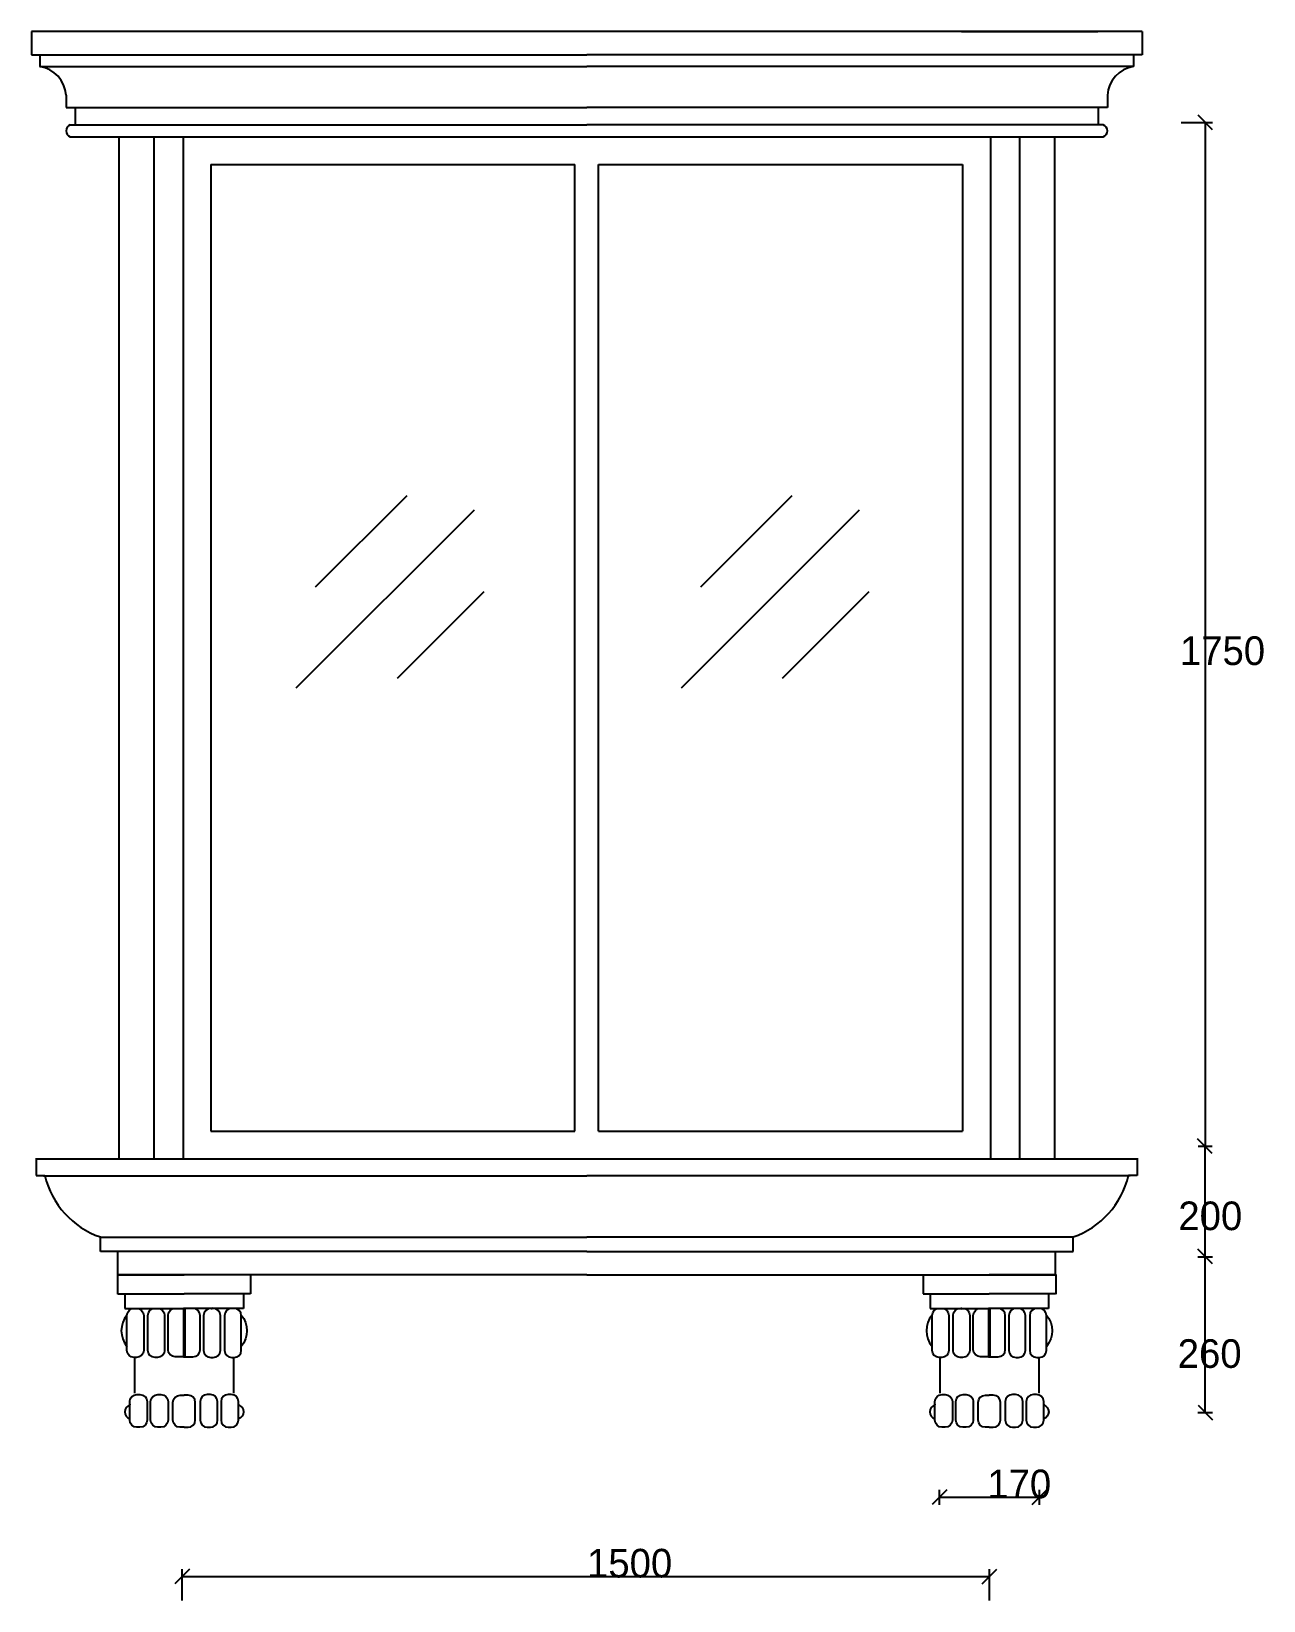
# Model space of a CAD drawing. Header units: metres. Extents: x 523 to 735, y -280 to -10.
import ezdxf

# ---------------------------------------------------------------- set-up
doc = ezdxf.new("R2010")
doc.units = ezdxf.units.M

# ---------------------------------------------------------------- blocks, each defined once
blk = doc.blocks.new('_OBLIQUE')
at = {"color": 0, "linetype": 'BYBLOCK'}
blk.add_line((-0.5, -0.5), (0.5, 0.5), dxfattribs=at)

msp = doc.modelspace()

# ---------------------------------------------------------------- linework, layer by layer
for p, q in [((713.81, -10.17), (522.64, -10.17)), ((522.64, -10.17), (522.64, -14.18)), ((522.64, -10.2), (522.65, -10.2)), ((682.75, -10.17), (706.22, -10.17)), ((713.81, -10.2), (713.8, -10.2)), ((713.81, -10.17), (713.81, -14.18)), ((522.64, -14.18), (618.23, -14.18)), ((524.11, -14.17), (524.11, -16.2)), ((524.11, -16.2), (618.23, -16.2)), ((713.81, -14.18), (618.23, -14.18)), ((712.34, -16.2), (618.23, -16.2)), ((712.34, -14.17), (712.34, -16.2)), ((528.61, -21.17), (528.61, -23.26)), ((707.84, -21.17), (707.84, -23.26)), ((528.61, -23.26), (618.23, -23.26)), ((530.18, -23.26), (530.18, -26.27)), ((536.2, -23.26), (553.71, -23.26)), ((707.84, -23.26), (618.23, -23.26)), ((700.25, -23.26), (682.74, -23.26)), ((706.27, -23.26), (706.27, -26.27)), ((529.31, -26.27), (618.23, -26.27)), ((707.14, -26.27), (618.23, -26.27)), ((720.54, -25.87), (725.96, -25.87)), ((724.7, -25.87), (724.7, -201.99)), ((529.31, -28.31), (707.14, -28.31)), ((537.68, -28.31), (537.68, -204.25)), ((543.71, -28.31), (543.71, -204.25)), ((548.74, -28.31), (548.74, -204.25)), ((687.71, -28.31), (687.71, -204.25)), ((692.74, -28.31), (692.74, -204.25)), ((698.77, -28.31), (698.77, -204.25)), ((553.53, -33.1), (553.53, -199.46)), ((553.53, -33.1), (616.21, -33.1)), ((616.21, -199.46), (616.21, -33.1)), ((620.24, -33.1), (682.92, -33.1)), ((620.24, -199.46), (620.24, -33.1)), ((682.92, -33.1), (682.92, -199.46)), ((587.24, -90.1), (571.5, -105.82)), ((653.54, -90.1), (637.79, -105.82)), ((598.85, -92.58), (568.18, -123.21)), ((665.14, -92.58), (634.48, -123.21)), ((600.5, -106.65), (585.59, -121.55)), ((666.8, -106.65), (651.88, -121.55)), ((553.53, -199.46), (616.21, -199.46)), ((620.24, -199.46), (682.92, -199.46)), ((723.49, -202.05), (725.86, -202.05)), ((724.6, -202.05), (724.6, -247.9)), ((523.45, -204.13), (523.45, -207.14)), ((523.45, -204.25), (713, -204.25)), ((713, -204.13), (713, -207.14)), ((523.45, -207.14), (524.96, -207.14)), ((524.71, -207.19), (618.23, -207.19)), ((711.74, -207.19), (618.23, -207.19)), ((713, -207.14), (711.49, -207.14)), ((534.51, -217.7), (618.23, -217.7)), ((534.51, -220.21), (534.51, -217.7)), ((701.94, -217.7), (618.23, -217.7)), ((701.94, -220.21), (701.94, -217.7)), ((618.23, -220.21), (534.51, -220.21)), ((537.53, -224.23), (537.53, -220.21)), ((618.23, -220.21), (701.94, -220.21)), ((698.92, -224.23), (698.92, -220.21)), ((723.41, -221.13), (725.96, -221.13)), ((537.47, -224.15), (537.47, -227.55)), ((698.98, -224.15), (698.98, -227.55)), ((618.23, -224.23), (537.53, -224.23)), ((537.53, -224.23), (548.93, -224.23)), ((560.33, -224.23), (548.93, -224.23)), ((560.33, -224.23), (560.33, -227.47)), ((618.23, -224.23), (698.92, -224.23)), ((676.12, -224.23), (676.12, -227.47)), ((676.12, -224.23), (687.52, -224.23)), ((698.92, -224.23), (687.52, -224.23)), ((537.53, -227.47), (548.93, -227.47)), ((538.73, -227.47), (538.73, -229.99)), ((560.33, -227.47), (548.93, -227.47)), ((560.33, -227.47), (556.37, -227.47)), ((559.13, -227.47), (559.13, -229.99)), ((676.12, -227.47), (687.52, -227.47)), ((676.12, -227.47), (680.08, -227.47)), ((677.32, -227.47), (677.32, -229.99)), ((698.92, -227.47), (687.52, -227.47)), ((697.72, -227.47), (697.72, -229.99)), ((538.73, -229.99), (548.93, -229.99)), ((559.13, -229.99), (548.93, -229.99)), ((677.32, -229.99), (687.52, -229.99)), ((697.72, -229.99), (687.52, -229.99)), ((540.41, -238.45), (540.41, -244.57)), ((557.45, -238.45), (557.45, -244.57)), ((679, -238.45), (679, -244.57)), ((696.04, -238.45), (696.04, -244.57)), ((723.41, -247.93), (725.96, -247.93)), ((678.93, -263.78), (678.93, -261.24)), ((696.18, -263.78), (696.18, -261.24)), ((678.93, -262.49), (696.18, -262.49)), ((548.61, -280.29), (548.61, -274.88)), ((687.55, -280.29), (687.55, -274.88)), ((548.61, -276.13), (687.55, -276.13))]:
    msp.add_line(p, q)
for points in [[(539.09, -231.14, 0.36), (539.09, -236.53)], [(558.77, -231.14, -0.36), (558.77, -236.53)], [(677.68, -231.14, 0.36), (677.68, -236.53)], [(697.36, -231.14, -0.36), (697.36, -236.53)], [(547.01, -249.21), (547.01, -246.16, -0.41), (548.24, -244.93), (548.93, -244.93)], [(550.85, -249.21), (550.85, -246.16, 0.41), (549.61, -244.93), (548.93, -244.93)], [(685.6, -249.21), (685.6, -246.16, -0.41), (686.84, -244.93), (687.52, -244.93)], [(689.44, -249.21), (689.44, -246.16, 0.41), (688.21, -244.93), (687.52, -244.93)], [(539.57, -246.49), (539.57, -246.61, 0.72), (539.57, -249.01)], [(558.29, -246.49), (558.29, -246.61, -0.72), (558.29, -249.01)], [(678.16, -246.49), (678.16, -246.61, 0.72), (678.16, -249.01)], [(696.88, -246.49), (696.88, -246.61, -0.72), (696.88, -249.01)], [(548.93, -250.45), (548.24, -250.45, -0.41), (547.01, -249.21)], [(548.93, -250.45), (549.61, -250.45, 0.41), (550.85, -249.21)], [(687.52, -250.45), (686.84, -250.45, -0.41), (685.6, -249.21)], [(687.52, -250.45), (688.21, -250.45, 0.41), (689.44, -249.21)]]:
    msp.add_lwpolyline(points, format="xyb")
for points in [[(539.09, -237.22), (539.09, -231.23, -0.41), (540.32, -229.99), (540.73, -229.99, -0.41), (541.97, -231.23), (541.97, -237.22, -0.41), (540.73, -238.45), (540.32, -238.45, -0.41)], [(542.69, -237.22), (542.69, -231.23, -0.41), (543.92, -229.99), (544.33, -229.99, -0.41), (545.57, -231.23), (545.57, -237.22, -0.41), (544.33, -238.45), (543.92, -238.45, -0.41)], [(546.17, -237.1), (546.17, -231.23, -0.41), (547.4, -229.99), (549.05, -229.99), (549.05, -238.33), (547.4, -238.33, -0.41)], [(551.69, -237.1), (551.69, -231.23, 0.41), (550.45, -229.99), (548.81, -229.99), (548.81, -238.33), (550.45, -238.33, 0.41)], [(555.17, -237.22), (555.17, -231.23, 0.41), (553.93, -229.99), (553.52, -229.99, 0.41), (552.29, -231.23), (552.29, -237.22, 0.41), (553.52, -238.45), (553.93, -238.45, 0.41)], [(558.77, -237.22), (558.77, -231.23, 0.41), (557.53, -229.99), (557.12, -229.99, 0.41), (555.89, -231.23), (555.89, -237.22, 0.41), (557.12, -238.45), (557.53, -238.45, 0.41)], [(677.68, -237.22), (677.68, -231.23, -0.41), (678.92, -229.99), (679.33, -229.99, -0.41), (680.56, -231.23), (680.56, -237.22, -0.41), (679.33, -238.45), (678.92, -238.45, -0.41)], [(681.28, -237.22), (681.28, -231.23, -0.41), (682.52, -229.99), (682.93, -229.99, -0.41), (684.16, -231.23), (684.16, -237.22, -0.41), (682.93, -238.45), (682.52, -238.45, -0.41)], [(684.76, -237.1), (684.76, -231.23, -0.41), (686, -229.99), (687.64, -229.99), (687.64, -238.33), (686, -238.33, -0.41)], [(690.28, -237.1), (690.28, -231.23, 0.41), (689.05, -229.99), (687.4, -229.99), (687.4, -238.33), (689.05, -238.33, 0.41)], [(693.76, -237.22), (693.76, -231.23, 0.41), (692.53, -229.99), (692.12, -229.99, 0.41), (690.88, -231.23), (690.88, -237.22, 0.41), (692.12, -238.45), (692.53, -238.45, 0.41)], [(697.36, -237.22), (697.36, -231.23, 0.41), (696.13, -229.99), (695.72, -229.99, 0.41), (694.48, -231.23), (694.48, -237.22, 0.41), (695.72, -238.45), (696.13, -238.45, 0.41)], [(539.57, -249.21), (539.57, -246.04, -0.41), (540.8, -244.81), (541.33, -244.81, -0.41), (542.57, -246.04), (542.57, -249.21, -0.41), (541.33, -250.45), (540.8, -250.45, -0.41)], [(543.17, -249.21), (543.17, -246.04, -0.41), (544.4, -244.81), (544.93, -244.81, -0.41), (546.17, -246.04), (546.17, -249.21, -0.41), (544.93, -250.45), (544.4, -250.45, -0.41)], [(554.69, -249.21), (554.69, -246.04, 0.41), (553.45, -244.81), (552.92, -244.81, 0.41), (551.69, -246.04), (551.69, -249.21, 0.41), (552.92, -250.45), (553.45, -250.45, 0.41)], [(558.29, -249.21), (558.29, -246.04, 0.41), (557.05, -244.81), (556.52, -244.81, 0.41), (555.29, -246.04), (555.29, -249.21, 0.41), (556.52, -250.45), (557.05, -250.45, 0.41)], [(678.16, -249.21), (678.16, -246.04, -0.41), (679.4, -244.81), (679.93, -244.81, -0.41), (681.16, -246.04), (681.16, -249.21, -0.41), (679.93, -250.45), (679.4, -250.45, -0.41)], [(681.76, -249.21), (681.76, -246.04, -0.41), (683, -244.81), (683.53, -244.81, -0.41), (684.76, -246.04), (684.76, -249.21, -0.41), (683.53, -250.45), (683, -250.45, -0.41)], [(693.28, -249.21), (693.28, -246.04, 0.41), (692.05, -244.81), (691.52, -244.81, 0.41), (690.28, -246.04), (690.28, -249.21, 0.41), (691.52, -250.45), (692.05, -250.45, 0.41)], [(696.88, -249.21), (696.88, -246.04, 0.41), (695.65, -244.81), (695.12, -244.81, 0.41), (693.88, -246.04), (693.88, -249.21, 0.41), (695.12, -250.45), (695.65, -250.45, 0.41)]]:
    msp.add_lwpolyline(points, format="xyb", close=True)
for centre, radius, start, end in [((523.27, -21.51), 5.35, 3.59, 81.17), ((713.18, -21.51), 5.35, 98.83, 176.41), ((529.72, -27.29), 1.1, 111.83, 248.17), ((706.74, -27.29), 1.1, 291.83, 68.17), ((539.36, -203.71), 14.8, 193.4, 250.88), ((697.09, -203.71), 14.8, 289.12, 346.6), ((553.85, -230.16), 0.25, 90, 180), ((682.6, -230.16), 0.25, 0, 90)]:
    msp.add_arc(centre, radius, start, end)

# ---------------------------------------------------------------- block references
at = {"xscale": 2.51, "yscale": 2.51, "zscale": 2.51}
for p, rotation in [((724.7, -25.87), 90), ((724.6, -202.05), 90), ((724.6, -220.99), 270), ((724.7, -247.93), 270), ((678.93, -262.49), 180), ((548.61, -276.13), 180)]:
    msp.add_blockref('_OBLIQUE', p, dxfattribs=dict(at, rotation=rotation))
for p in [(696.18, -262.49), (687.55, -276.13)]:
    msp.add_blockref('_OBLIQUE', p, dxfattribs=at)

# ---------------------------------------------------------------- texts
at = {"char_height": 4.93, "attachment_point": 1}
for s, insert in [('\\A1;1750', (720.33, -114.31)), ('\\A1;200', (720.06, -211.59)), ('\\A1;260', (719.95, -235.3)), ('\\A1;170', (687.17, -257.74)), ('\\A1;1500', (618.28, -271.38))]:
    msp.add_mtext(s, dxfattribs=dict(at, insert=insert))

doc.saveas('drawing.dxf')
